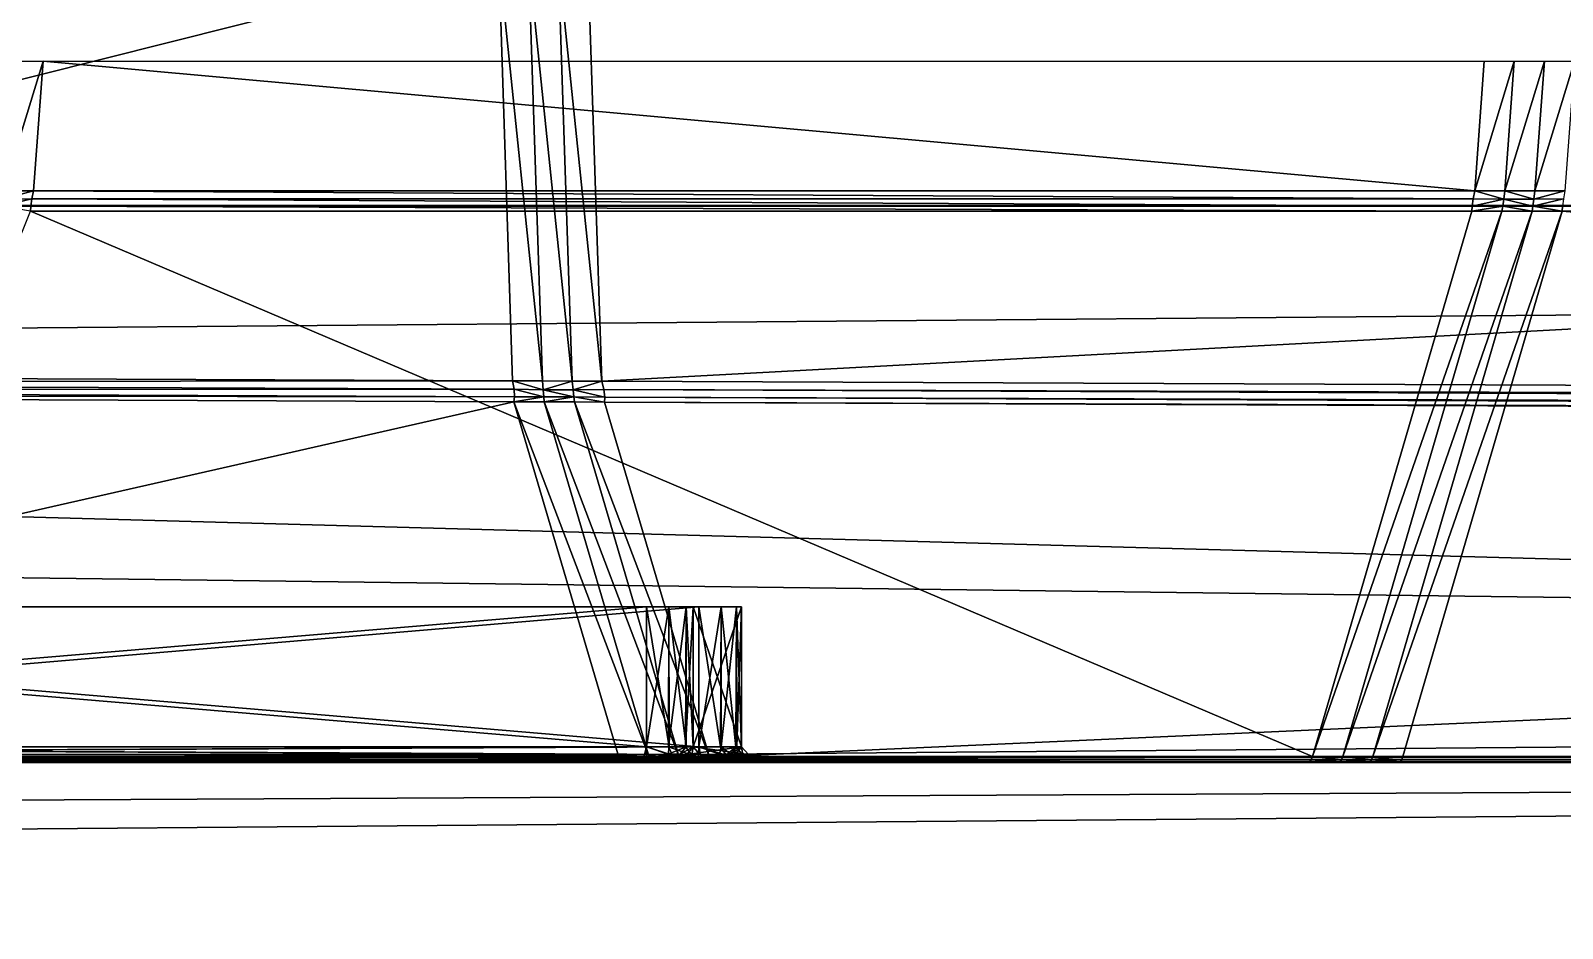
# Model space of a CAD drawing. Extents: x -683 to 86, y -225 to -3.
# Drawn here: x -169.06 to -149.07, y -217.78 to -206.08 of the extents above; entities that cross this region are included whole.
import ezdxf

# ---------------------------------------------------------------- set-up
doc = ezdxf.new("R2010")
doc.units = 0
doc.header["$MEASUREMENT"] = 0
doc.layers.get('0').update_dxf_attribs({"linetype": 'CONTINUOUS'})

msp = doc.modelspace()

# ---------------------------------------------------------------- linework, layer by layer
for points in [[(-56.735, -19.311, -12.591), (-325.08, -17.108, -7.264), (-325.08, -211.232, -7.264)], [(-56.735, -19.311, -12.591), (-325.08, -211.232, -7.264), (-56.735, -209.029, -12.591)], [(-162.328, -190.805, 146.774), (6.573, -207.399, 91.289), (-162.581, -189.091, 146.189)], [(-162.387, -190.906, 146.793), (6.826, -209.113, 91.874), (-162.328, -190.805, 146.774)], [(-162.349, -190.891, 146.819), (6.846, -209.095, 91.942), (-162.291, -190.789, 146.836)], [(-162.328, -190.805, 146.774), (6.826, -209.113, 91.874), (6.573, -207.399, 91.289)], [(6.437, -209.303, 91.805), (-162.717, -190.995, 146.705), (-166.467, -190.995, 145.494)], [(-162.835, -191.038, 146.753), (6.767, -209.317, 91.824), (-162.573, -190.992, 146.786)], [(-162.835, -191.038, 146.753), (6.625, -209.379, 91.754), (6.767, -209.317, 91.824)], [(-162.717, -190.995, 146.705), (6.642, -209.274, 91.873), (-162.506, -190.967, 146.771)], [(-162.717, -190.995, 146.705), (6.437, -209.303, 91.805), (6.642, -209.274, 91.873)], [(-162.573, -190.992, 146.786), (6.839, -209.221, 91.868), (-162.387, -190.906, 146.793)], [(-162.573, -190.992, 146.786), (6.767, -209.317, 91.824), (6.839, -209.221, 91.868)], [(-162.506, -190.967, 146.771), (6.792, -209.198, 91.923), (-162.349, -190.891, 146.819)], [(-162.506, -190.967, 146.771), (6.642, -209.274, 91.873), (6.792, -209.198, 91.923)], [(-162.387, -190.906, 146.793), (6.839, -209.221, 91.868), (6.826, -209.113, 91.874)], [(-162.349, -190.891, 146.819), (6.792, -209.198, 91.923), (6.846, -209.095, 91.942)], [(3.431, -211.397, 86.69), (-164.184, -192.99, 141.775), (-164.168, -193.02, 141.62)], [(3.215, -211.394, 86.626), (-164.168, -193.02, 141.62), (-164.097, -193.012, 141.445)], [(3.431, -211.397, 86.69), (-164.168, -193.02, 141.62), (3.215, -211.394, 86.626)], [(3.059, -211.342, 86.567), (-164.097, -193.012, 141.445), (-163.991, -192.968, 141.296)], [(3.215, -211.394, 86.626), (-164.097, -193.012, 141.445), (3.059, -211.342, 86.567)], [(-3.931, -205.783, 87.686), (2.996, -211.253, 86.526), (-163.991, -192.968, 141.296)], [(3.059, -211.342, 86.567), (-163.991, -192.968, 141.296), (2.996, -211.253, 86.526)], [(-162.949, -205.142, 96.447), (-162.768, -210.644, 95.655), (-162.38, -210.645, 95.633)], [(-162.949, -205.142, 96.447), (-162.38, -210.645, 95.633), (-162.562, -205.144, 96.426)], [(-162.562, -205.144, 96.426), (-162.38, -210.645, 95.633), (-161.993, -210.647, 95.611)], [(-162.562, -205.144, 96.426), (-161.993, -210.647, 95.611), (-162.175, -205.145, 96.404)], [(-162.175, -205.145, 96.404), (-161.993, -210.647, 95.611), (-161.606, -210.649, 95.59)], [(-162.175, -205.145, 96.404), (-161.606, -210.649, 95.59), (-161.788, -205.147, 96.382)], [(-169.41, -208.165, 3.583), (-169.286, -206.473, 4.228), (-168.894, -206.473, 4.22)], [(-169.41, -208.165, 3.583), (-168.894, -206.473, 4.22), (-169.018, -208.165, 3.575)], [(-150.214, -208.165, 3.196), (-169.018, -208.165, 3.575), (-168.894, -206.473, 4.22)], [(-150.214, -208.165, 3.196), (-168.894, -206.473, 4.22), (-150.09, -206.473, 3.841)], [(-150.214, -208.165, 3.196), (-150.09, -206.473, 3.841), (-149.698, -206.473, 3.833)], [(-150.214, -208.165, 3.196), (-149.698, -206.473, 3.833), (-149.822, -208.165, 3.188)], [(-149.822, -208.165, 3.188), (-149.698, -206.473, 3.833), (-149.306, -206.473, 3.825)], [(-149.822, -208.165, 3.188), (-149.306, -206.473, 3.825), (-149.43, -208.165, 3.18)], [(-149.43, -208.165, 3.18), (-149.306, -206.473, 3.825), (-148.915, -206.473, 3.817)], [(-149.43, -208.165, 3.18), (-148.915, -206.473, 3.817), (-149.039, -208.165, 3.172)], [(-169.018, -208.165, 3.575), (-169.04, -208.268, 3.566), (-169.426, -208.273, 3.571)], [(-169.018, -208.165, 3.575), (-169.426, -208.273, 3.571), (-169.41, -208.165, 3.583)], [(-150.235, -208.269, 3.184), (-169.04, -208.268, 3.566), (-169.018, -208.165, 3.575)], [(-150.235, -208.269, 3.184), (-169.018, -208.165, 3.575), (-150.214, -208.165, 3.196)], [(-150.214, -208.165, 3.196), (-149.837, -208.273, 3.176), (-150.235, -208.269, 3.184)], [(-150.214, -208.165, 3.196), (-149.822, -208.165, 3.188), (-149.837, -208.273, 3.176)], [(-149.822, -208.165, 3.188), (-149.445, -208.273, 3.168), (-149.837, -208.273, 3.176)], [(-149.822, -208.165, 3.188), (-149.43, -208.165, 3.18), (-149.445, -208.273, 3.168)], [(-149.039, -208.165, 3.172), (-149.058, -208.268, 3.163), (-149.445, -208.273, 3.168)], [(-149.039, -208.165, 3.172), (-149.445, -208.273, 3.168), (-149.43, -208.165, 3.18)], [(-169.04, -208.268, 3.566), (-169.055, -208.366, 3.602), (-169.441, -208.363, 3.607)], [(-169.04, -208.268, 3.566), (-169.441, -208.363, 3.607), (-169.426, -208.273, 3.571)], [(-169.059, -208.429, 3.68), (-169.441, -208.363, 3.607), (-169.055, -208.366, 3.602)], [(-150.252, -208.429, 3.301), (-169.059, -208.429, 3.68), (-169.055, -208.366, 3.602)], [(-150.248, -208.364, 3.225), (-169.055, -208.366, 3.602), (-169.04, -208.268, 3.566)], [(-150.252, -208.429, 3.301), (-169.055, -208.366, 3.602), (-150.248, -208.364, 3.225)], [(-150.248, -208.364, 3.225), (-169.04, -208.268, 3.566), (-150.235, -208.269, 3.184)], [(-152.331, -215.543, 19.786), (-150.252, -208.429, 3.301), (-149.859, -208.429, 3.293)], [(-152.331, -215.543, 19.786), (-149.859, -208.429, 3.293), (-151.937, -215.543, 19.778)], [(-151.937, -215.543, 19.778), (-149.859, -208.429, 3.293), (-149.466, -208.429, 3.285)], [(-151.937, -215.543, 19.778), (-149.466, -208.429, 3.285), (-151.544, -215.543, 19.77)], [(-151.544, -215.543, 19.77), (-149.466, -208.429, 3.285), (-149.072, -208.429, 3.277)], [(-151.544, -215.543, 19.77), (-149.072, -208.429, 3.277), (-151.151, -215.544, 19.762)], [(-150.252, -208.429, 3.301), (-150.248, -208.364, 3.225), (-149.849, -208.363, 3.212)], [(-150.252, -208.429, 3.301), (-149.849, -208.363, 3.212), (-149.859, -208.429, 3.293)], [(-150.248, -208.364, 3.225), (-150.235, -208.269, 3.184), (-149.837, -208.273, 3.176)], [(-150.248, -208.364, 3.225), (-149.837, -208.273, 3.176), (-149.849, -208.363, 3.212)], [(-149.466, -208.429, 3.285), (-149.859, -208.429, 3.293), (-149.849, -208.363, 3.212)], [(-149.837, -208.273, 3.176), (-149.457, -208.363, 3.204), (-149.849, -208.363, 3.212)], [(-149.466, -208.429, 3.285), (-149.849, -208.363, 3.212), (-149.457, -208.363, 3.204)], [(-149.837, -208.273, 3.176), (-149.445, -208.273, 3.168), (-149.457, -208.363, 3.204)], [(-149.072, -208.429, 3.277), (-149.466, -208.429, 3.285), (-149.457, -208.363, 3.204)], [(-149.058, -208.268, 3.163), (-149.07, -208.366, 3.199), (-149.457, -208.363, 3.204)], [(-149.058, -208.268, 3.163), (-149.457, -208.363, 3.204), (-149.445, -208.273, 3.168)], [(-149.072, -208.429, 3.277), (-149.457, -208.363, 3.204), (-149.07, -208.366, 3.199)], [(-65.869, -208.429, 1.6), (-149.072, -208.429, 3.277), (-149.07, -208.366, 3.199)], [(-162.768, -210.644, 95.655), (-184.467, -210.553, 96.868), (-184.443, -210.663, 96.829)], [(-162.768, -210.644, 95.655), (-184.443, -210.663, 96.829), (-162.75, -210.752, 95.613)], [(-162.768, -210.644, 95.655), (-162.75, -210.752, 95.613), (-162.368, -210.759, 95.592)], [(-162.768, -210.644, 95.655), (-162.368, -210.759, 95.592), (-162.38, -210.645, 95.633)], [(-161.993, -210.647, 95.611), (-162.38, -210.645, 95.633), (-162.368, -210.759, 95.592)], [(-161.993, -210.647, 95.611), (-162.368, -210.759, 95.592), (-161.979, -210.761, 95.57)], [(-161.606, -210.649, 95.59), (-161.993, -210.647, 95.611), (-161.979, -210.761, 95.57)], [(-161.606, -210.649, 95.59), (-161.979, -210.761, 95.57), (-161.58, -210.758, 95.55)], [(-66.261, -211.045, 90.257), (-161.606, -210.649, 95.59), (-161.58, -210.758, 95.55)], [(-162.75, -210.752, 95.613), (-184.443, -210.663, 96.829), (-184.432, -210.761, 96.749)], [(-162.743, -210.853, 95.537), (-184.432, -210.761, 96.749), (-184.434, -210.825, 96.656)], [(-162.743, -210.853, 95.537), (-184.434, -210.825, 96.656), (-162.751, -210.915, 95.444)], [(-162.75, -210.752, 95.613), (-184.432, -210.761, 96.749), (-162.743, -210.853, 95.537)], [(-162.751, -210.915, 95.444), (-162.357, -210.917, 95.422), (-162.361, -210.852, 95.519)], [(-162.751, -210.915, 95.444), (-162.361, -210.852, 95.519), (-162.743, -210.853, 95.537)], [(-162.75, -210.752, 95.613), (-162.743, -210.853, 95.537), (-162.361, -210.852, 95.519)], [(-162.75, -210.752, 95.613), (-162.361, -210.852, 95.519), (-162.368, -210.759, 95.592)], [(-162.368, -210.759, 95.592), (-162.361, -210.852, 95.519), (-161.969, -210.853, 95.498)], [(-162.368, -210.759, 95.592), (-161.969, -210.853, 95.498), (-161.979, -210.761, 95.57)], [(-162.357, -210.917, 95.422), (-161.969, -210.853, 95.498), (-162.361, -210.852, 95.519)], [(-161.567, -210.856, 95.47), (-161.58, -210.758, 95.55), (-161.979, -210.761, 95.57)], [(-161.567, -210.856, 95.47), (-161.979, -210.761, 95.57), (-161.969, -210.853, 95.498)], [(-66.261, -211.045, 90.257), (-161.58, -210.758, 95.55), (-66.236, -211.154, 90.215)], [(-66.236, -211.154, 90.215), (-161.58, -210.758, 95.55), (-161.567, -210.856, 95.47)], [(-160.987, -215.55, 83.4), (-162.357, -210.917, 95.422), (-162.751, -210.915, 95.444)], [(-160.987, -215.55, 83.4), (-162.751, -210.915, 95.444), (-161.381, -215.55, 83.418)], [(-162.357, -210.917, 95.422), (-161.962, -210.918, 95.4), (-161.969, -210.853, 95.498)], [(-160.594, -215.55, 83.382), (-161.962, -210.918, 95.4), (-162.357, -210.917, 95.422)], [(-160.594, -215.55, 83.382), (-162.357, -210.917, 95.422), (-160.987, -215.55, 83.4)], [(-161.568, -210.92, 95.377), (-161.567, -210.856, 95.47), (-161.969, -210.853, 95.498)], [(-161.568, -210.92, 95.377), (-161.969, -210.853, 95.498), (-161.962, -210.918, 95.4)], [(-160.2, -215.55, 83.364), (-161.568, -210.92, 95.377), (-161.962, -210.918, 95.4)], [(-160.2, -215.55, 83.364), (-161.962, -210.918, 95.4), (-160.594, -215.55, 83.382)], [(-66.222, -211.253, 90.138), (-161.567, -210.856, 95.47), (-161.568, -210.92, 95.377)], [(-66.222, -211.253, 90.138), (-161.568, -210.92, 95.377), (-66.223, -211.317, 90.045)], [(-66.236, -211.154, 90.215), (-161.567, -210.856, 95.47), (-66.222, -211.253, 90.138)], [(-161.023, -215.417, 80.916), (-182.753, -215.417, 81.88), (-182.753, -213.591, 81.88)], [(-161.023, -215.417, 80.916), (-182.753, -213.591, 81.88), (-161.023, -213.591, 80.916)], [(-182.753, -215.417, 81.88), (-161.023, -215.417, 80.916), (-161.023, -213.591, 80.916)], [(-182.753, -215.417, 81.88), (-161.023, -213.591, 80.916), (-182.753, -213.591, 81.88)], [(-181.899, -215.417, 77.017), (-160.337, -215.417, 76.098), (-160.337, -213.591, 76.098)], [(-181.899, -215.417, 77.017), (-160.337, -213.591, 76.098), (-181.899, -213.591, 77.017)], [(-160.337, -215.417, 76.098), (-181.899, -215.417, 77.017), (-181.899, -213.591, 77.017)], [(-160.337, -215.417, 76.098), (-181.899, -213.591, 77.017), (-160.337, -213.591, 76.098)], [(-161.023, -215.417, 80.916), (-161.023, -213.591, 80.916), (-160.728, -213.591, 80.878)], [(-161.023, -215.417, 80.916), (-160.728, -213.591, 80.878), (-160.733, -215.417, 80.876)], [(-160.726, -215.417, 80.879), (-160.728, -213.591, 80.878), (-161.023, -213.591, 80.916)], [(-160.726, -215.417, 80.879), (-161.023, -213.591, 80.916), (-161.023, -215.417, 80.916)], [(-160.733, -215.417, 80.876), (-160.728, -213.591, 80.878), (-160.504, -213.591, 80.799)], [(-160.733, -215.417, 80.876), (-160.504, -213.591, 80.799), (-160.512, -215.417, 80.797)], [(-160.502, -215.417, 80.799), (-160.504, -213.591, 80.799), (-160.728, -213.591, 80.878)], [(-160.502, -215.417, 80.799), (-160.728, -213.591, 80.878), (-160.726, -215.417, 80.879)], [(-160.512, -215.417, 80.797), (-160.504, -213.591, 80.799), (-160.413, -213.591, 80.7)], [(-160.512, -215.417, 80.797), (-160.413, -213.591, 80.7), (-160.413, -215.417, 80.7)], [(-160.413, -215.417, 80.7), (-160.413, -213.591, 80.7), (-160.504, -213.591, 80.799)], [(-160.413, -215.417, 80.7), (-160.504, -213.591, 80.799), (-160.502, -215.417, 80.799)], [(-159.781, -215.417, 76.263), (-160.413, -215.417, 80.7), (-160.413, -213.591, 80.7)], [(-159.781, -215.417, 76.263), (-160.413, -213.591, 80.7), (-159.781, -213.591, 76.263)], [(-160.413, -215.417, 80.7), (-159.781, -215.417, 76.263), (-159.781, -213.591, 76.263)], [(-160.413, -215.417, 80.7), (-159.781, -213.591, 76.263), (-160.413, -213.591, 80.7)], [(-160.054, -215.417, 76.114), (-160.049, -213.591, 76.111), (-160.337, -213.591, 76.098)], [(-160.054, -215.417, 76.114), (-160.337, -213.591, 76.098), (-160.337, -215.417, 76.098)], [(-160.337, -215.417, 76.098), (-160.337, -213.591, 76.098), (-160.049, -213.591, 76.111)], [(-160.337, -215.417, 76.098), (-160.049, -213.591, 76.111), (-160.048, -215.417, 76.11)], [(-159.855, -215.417, 76.173), (-160.049, -213.591, 76.111), (-160.054, -215.417, 76.114)], [(-159.855, -215.417, 76.173), (-159.845, -213.591, 76.172), (-160.049, -213.591, 76.111)], [(-160.048, -215.417, 76.11), (-160.049, -213.591, 76.111), (-159.845, -213.591, 76.172)], [(-160.048, -215.417, 76.11), (-159.845, -213.591, 76.172), (-159.843, -215.417, 76.171)], [(-159.781, -215.417, 76.263), (-159.845, -213.591, 76.172), (-159.855, -215.417, 76.173)], [(-159.781, -215.417, 76.263), (-159.781, -213.591, 76.263), (-159.845, -213.591, 76.172)], [(-159.843, -215.417, 76.171), (-159.845, -213.591, 76.172), (-159.781, -213.591, 76.263)], [(-159.843, -215.417, 76.171), (-159.781, -213.591, 76.263), (-159.781, -215.417, 76.263)], [(-182.753, -215.417, 81.88), (-161.048, -215.517, 80.946), (-182.774, -215.517, 81.91)], [(-182.753, -215.417, 81.88), (-161.023, -215.417, 80.916), (-161.048, -215.517, 80.946)], [(-182.745, -215.518, 81.854), (-161.023, -215.417, 80.916), (-182.753, -215.417, 81.88)], [(-182.745, -215.518, 81.854), (-161.022, -215.518, 80.89), (-161.023, -215.417, 80.916)], [(-181.899, -215.417, 77.017), (-160.344, -215.518, 76.124), (-181.901, -215.518, 77.043)], [(-181.872, -215.517, 76.987), (-160.337, -215.417, 76.098), (-181.899, -215.417, 77.017)], [(-181.899, -215.417, 77.017), (-160.337, -215.417, 76.098), (-160.344, -215.518, 76.124)], [(-181.872, -215.517, 76.987), (-160.318, -215.517, 76.069), (-160.337, -215.417, 76.098)], [(-161.023, -215.417, 80.916), (-160.684, -215.524, 80.902), (-161.048, -215.517, 80.946)], [(-161.023, -215.417, 80.916), (-160.733, -215.417, 80.876), (-160.684, -215.524, 80.902)], [(-161.023, -215.417, 80.916), (-161.022, -215.518, 80.89), (-160.738, -215.514, 80.854)], [(-161.023, -215.417, 80.916), (-160.738, -215.514, 80.854), (-160.726, -215.417, 80.879)], [(-160.502, -215.417, 80.799), (-160.726, -215.417, 80.879), (-160.738, -215.514, 80.854)], [(-160.502, -215.417, 80.799), (-160.738, -215.514, 80.854), (-160.58, -215.514, 80.798)], [(-160.733, -215.417, 80.876), (-160.512, -215.417, 80.797), (-160.428, -215.524, 80.811)], [(-160.733, -215.417, 80.876), (-160.428, -215.524, 80.811), (-160.684, -215.524, 80.902)], [(-160.413, -215.417, 80.7), (-160.502, -215.417, 80.799), (-160.58, -215.514, 80.798)], [(-160.413, -215.417, 80.7), (-160.58, -215.514, 80.798), (-160.493, -215.518, 80.703)], [(-160.413, -215.417, 80.7), (-160.428, -215.524, 80.811), (-160.512, -215.417, 80.797)], [(-160.493, -215.518, 80.703), (-159.862, -215.518, 76.268), (-159.781, -215.417, 76.263)], [(-160.493, -215.518, 80.703), (-159.781, -215.417, 76.263), (-160.413, -215.417, 80.7)], [(-160.413, -215.417, 80.7), (-160.324, -215.517, 80.689), (-160.428, -215.524, 80.811)], [(-160.413, -215.417, 80.7), (-159.781, -215.417, 76.263), (-159.692, -215.517, 76.255)], [(-160.413, -215.417, 80.7), (-159.692, -215.517, 76.255), (-160.324, -215.517, 80.689)], [(-160.337, -215.417, 76.098), (-160.067, -215.514, 76.137), (-160.344, -215.518, 76.124)], [(-160.337, -215.417, 76.098), (-160.318, -215.517, 76.069), (-159.983, -215.524, 76.083)], [(-160.337, -215.417, 76.098), (-159.983, -215.524, 76.083), (-160.054, -215.417, 76.114)], [(-160.337, -215.417, 76.098), (-160.048, -215.417, 76.11), (-160.067, -215.514, 76.137)], [(-160.048, -215.417, 76.11), (-159.923, -215.514, 76.179), (-160.067, -215.514, 76.137)], [(-159.855, -215.417, 76.173), (-160.054, -215.417, 76.114), (-159.983, -215.524, 76.083)], [(-160.048, -215.417, 76.11), (-159.843, -215.417, 76.171), (-159.923, -215.514, 76.179)], [(-159.855, -215.417, 76.173), (-159.983, -215.524, 76.083), (-159.763, -215.524, 76.148)], [(-159.781, -215.417, 76.263), (-159.862, -215.518, 76.268), (-159.923, -215.514, 76.179)], [(-159.781, -215.417, 76.263), (-159.923, -215.514, 76.179), (-159.843, -215.417, 76.171)], [(-159.781, -215.417, 76.263), (-159.855, -215.417, 76.173), (-159.763, -215.524, 76.148)], [(-159.781, -215.417, 76.263), (-159.763, -215.524, 76.148), (-159.692, -215.517, 76.255)], [(-55.388, -215.552, 1.296), (-326.92, -216.881, 4.474), (-327.253, -217.785, 6.693)], [(-183.156, -215.585, 84.287), (-161.381, -215.55, 83.418), (-183.175, -215.55, 84.403)], [(-183.156, -215.585, 84.287), (-161.366, -215.584, 83.301), (-161.381, -215.55, 83.418)], [(-183.136, -215.61, 84.148), (-161.366, -215.584, 83.301), (-183.156, -215.585, 84.287)], [(-183.136, -215.61, 84.148), (-161.349, -215.611, 83.163), (-161.366, -215.584, 83.301)], [(-183.119, -215.62, 84.027), (-161.349, -215.611, 83.163), (-183.136, -215.61, 84.148)], [(-183.119, -215.62, 84.027), (-161.335, -215.62, 83.043), (-161.349, -215.611, 83.163)], [(-182.774, -215.517, 81.91), (-161.062, -215.59, 81.016), (-182.783, -215.59, 81.98)], [(-182.783, -215.59, 81.98), (-161.062, -215.59, 81.016), (-161.06, -215.62, 81.11)], [(-182.783, -215.59, 81.98), (-161.06, -215.62, 81.11), (-182.776, -215.62, 82.074)], [(-182.774, -215.517, 81.91), (-161.048, -215.517, 80.946), (-161.062, -215.59, 81.016)], [(-182.729, -215.593, 81.782), (-161.022, -215.518, 80.89), (-182.745, -215.518, 81.854)], [(-182.729, -215.593, 81.782), (-161.016, -215.593, 80.819), (-161.022, -215.518, 80.89)], [(-182.708, -215.62, 81.686), (-161.016, -215.593, 80.819), (-182.729, -215.593, 81.782)], [(-182.708, -215.62, 81.686), (-161.005, -215.62, 80.723), (-161.016, -215.593, 80.819)], [(-181.909, -215.593, 77.114), (-160.374, -215.62, 76.292), (-181.923, -215.62, 77.21)], [(-181.901, -215.518, 77.043), (-160.357, -215.593, 76.196), (-181.909, -215.593, 77.114)], [(-181.909, -215.593, 77.114), (-160.357, -215.593, 76.196), (-160.374, -215.62, 76.292)], [(-181.901, -215.518, 77.043), (-160.344, -215.518, 76.124), (-160.357, -215.593, 76.196)], [(-181.856, -215.59, 76.917), (-160.318, -215.517, 76.069), (-181.872, -215.517, 76.987)], [(-181.856, -215.59, 76.917), (-160.312, -215.59, 75.999), (-160.318, -215.517, 76.069)], [(-181.855, -215.62, 76.823), (-160.312, -215.59, 75.999), (-181.856, -215.59, 76.917)], [(-181.855, -215.62, 76.823), (-160.319, -215.62, 75.905), (-160.312, -215.59, 75.999)], [(-152.381, -215.62, 20.154), (-171.983, -215.62, 20.549), (-171.963, -215.61, 20.431)], [(-152.366, -215.609, 20.035), (-171.963, -215.61, 20.431), (-171.94, -215.581, 20.295)], [(-152.381, -215.62, 20.154), (-171.963, -215.61, 20.431), (-152.366, -215.609, 20.035)], [(-152.347, -215.581, 19.899), (-171.94, -215.581, 20.295), (-171.919, -215.544, 20.181)], [(-152.366, -215.609, 20.035), (-171.94, -215.581, 20.295), (-152.347, -215.581, 19.899)], [(-152.347, -215.581, 19.899), (-171.919, -215.544, 20.181), (-152.331, -215.543, 19.786)], [(-161.381, -215.55, 83.418), (-161.366, -215.584, 83.301), (-160.972, -215.586, 83.279)], [(-161.381, -215.55, 83.418), (-160.972, -215.586, 83.279), (-160.987, -215.55, 83.4)], [(-161.366, -215.584, 83.301), (-161.349, -215.611, 83.163), (-160.956, -215.61, 83.15)], [(-161.366, -215.584, 83.301), (-160.956, -215.61, 83.15), (-160.972, -215.586, 83.279)], [(-161.335, -215.62, 83.043), (-160.956, -215.61, 83.15), (-161.349, -215.611, 83.163)], [(-161.335, -215.62, 83.043), (-160.94, -215.62, 83.025), (-160.956, -215.61, 83.15)], [(-161.335, -215.62, 83.043), (-161.06, -215.62, 81.11), (-160.665, -215.62, 81.093)], [(-161.335, -215.62, 83.043), (-160.665, -215.62, 81.093), (-160.94, -215.62, 83.025)], [(-161.062, -215.59, 81.016), (-161.048, -215.517, 80.946), (-160.684, -215.524, 80.902)], [(-161.062, -215.59, 81.016), (-160.684, -215.524, 80.902), (-160.655, -215.592, 80.978)], [(-161.06, -215.62, 81.11), (-161.062, -215.59, 81.016), (-160.655, -215.592, 80.978)], [(-161.06, -215.62, 81.11), (-160.655, -215.592, 80.978), (-160.665, -215.62, 81.093)], [(-161.022, -215.518, 80.89), (-160.733, -215.567, 80.804), (-160.738, -215.514, 80.854)], [(-161.022, -215.518, 80.89), (-161.016, -215.593, 80.819), (-160.733, -215.567, 80.804)], [(-161.005, -215.62, 80.723), (-160.733, -215.567, 80.804), (-161.016, -215.593, 80.819)], [(-161.005, -215.62, 80.723), (-160.711, -215.593, 80.711), (-160.733, -215.567, 80.804)], [(-161.005, -215.62, 80.723), (-160.374, -215.62, 76.292), (-160.08, -215.593, 76.278)], [(-161.005, -215.62, 80.723), (-160.08, -215.593, 76.278), (-160.711, -215.593, 80.711)], [(-160.594, -215.55, 83.382), (-160.987, -215.55, 83.4), (-160.972, -215.586, 83.279)], [(-160.594, -215.55, 83.382), (-160.972, -215.586, 83.279), (-160.577, -215.586, 83.261)], [(-160.562, -215.61, 83.132), (-160.577, -215.586, 83.261), (-160.972, -215.586, 83.279)], [(-160.562, -215.61, 83.132), (-160.972, -215.586, 83.279), (-160.956, -215.61, 83.15)], [(-160.94, -215.62, 83.025), (-160.562, -215.61, 83.132), (-160.956, -215.61, 83.15)], [(-160.94, -215.62, 83.025), (-160.545, -215.62, 83.007), (-160.562, -215.61, 83.132)], [(-160.94, -215.62, 83.025), (-160.665, -215.62, 81.093), (-160.27, -215.62, 81.075)], [(-160.94, -215.62, 83.025), (-160.27, -215.62, 81.075), (-160.545, -215.62, 83.007)], [(-160.738, -215.514, 80.854), (-160.733, -215.567, 80.804), (-160.58, -215.514, 80.798)], [(-160.711, -215.593, 80.711), (-160.58, -215.514, 80.798), (-160.733, -215.567, 80.804)], [(-160.711, -215.593, 80.711), (-160.493, -215.518, 80.703), (-160.58, -215.514, 80.798)], [(-160.711, -215.593, 80.711), (-160.08, -215.593, 76.278), (-159.862, -215.518, 76.268)], [(-160.711, -215.593, 80.711), (-159.862, -215.518, 76.268), (-160.493, -215.518, 80.703)], [(-160.655, -215.592, 80.978), (-160.684, -215.524, 80.902), (-160.428, -215.524, 80.811)], [(-160.27, -215.62, 81.075), (-160.665, -215.62, 81.093), (-160.655, -215.592, 80.978)], [(-160.655, -215.592, 80.978), (-160.428, -215.524, 80.811), (-160.19, -215.592, 80.813)], [(-160.27, -215.62, 81.075), (-160.655, -215.592, 80.978), (-160.25, -215.606, 80.947)], [(-160.19, -215.592, 80.813), (-160.25, -215.606, 80.947), (-160.655, -215.592, 80.978)], [(-160.2, -215.55, 83.364), (-160.594, -215.55, 83.382), (-160.577, -215.586, 83.261)], [(-160.2, -215.55, 83.364), (-160.577, -215.586, 83.261), (-160.182, -215.585, 83.249)], [(-160.164, -215.61, 83.11), (-160.182, -215.585, 83.249), (-160.577, -215.586, 83.261)], [(-160.164, -215.61, 83.11), (-160.577, -215.586, 83.261), (-160.562, -215.61, 83.132)], [(-160.149, -215.62, 82.989), (-160.164, -215.61, 83.11), (-160.562, -215.61, 83.132)], [(-160.149, -215.62, 82.989), (-160.562, -215.61, 83.132), (-160.545, -215.62, 83.007)], [(-160.545, -215.62, 83.007), (-160.27, -215.62, 81.075), (-159.874, -215.62, 81.058)], [(-160.545, -215.62, 83.007), (-159.874, -215.62, 81.058), (-160.149, -215.62, 82.989)], [(-160.324, -215.517, 80.689), (-160.19, -215.592, 80.813), (-160.428, -215.524, 80.811)], [(-160.374, -215.62, 76.292), (-160.357, -215.593, 76.196), (-160.076, -215.567, 76.187)], [(-160.374, -215.62, 76.292), (-160.076, -215.567, 76.187), (-160.08, -215.593, 76.278)], [(-160.357, -215.593, 76.196), (-160.344, -215.518, 76.124), (-160.067, -215.514, 76.137)], [(-160.357, -215.593, 76.196), (-160.067, -215.514, 76.137), (-160.076, -215.567, 76.187)], [(-160.324, -215.517, 80.689), (-160.109, -215.59, 80.679), (-160.19, -215.592, 80.813)], [(-160.324, -215.517, 80.689), (-159.692, -215.517, 76.255), (-159.478, -215.59, 76.247)], [(-160.324, -215.517, 80.689), (-159.478, -215.59, 76.247), (-160.109, -215.59, 80.679)], [(-160.319, -215.62, 75.905), (-159.934, -215.592, 76.003), (-160.312, -215.59, 75.999)], [(-160.319, -215.62, 75.905), (-159.924, -215.62, 75.888), (-159.934, -215.592, 76.003)], [(-160.319, -215.62, 75.905), (-152.381, -215.62, 20.154), (-151.987, -215.62, 20.146)], [(-160.319, -215.62, 75.905), (-151.987, -215.62, 20.146), (-159.924, -215.62, 75.888)], [(-160.318, -215.517, 76.069), (-160.312, -215.59, 75.999), (-159.934, -215.592, 76.003)], [(-160.318, -215.517, 76.069), (-159.934, -215.592, 76.003), (-159.983, -215.524, 76.083)], [(-159.874, -215.62, 81.058), (-160.27, -215.62, 81.075), (-160.25, -215.606, 80.947)], [(-159.838, -215.62, 80.8), (-160.25, -215.606, 80.947), (-160.19, -215.592, 80.813)], [(-159.874, -215.62, 81.058), (-160.25, -215.606, 80.947), (-159.856, -215.62, 80.929)], [(-159.838, -215.62, 80.8), (-159.856, -215.62, 80.929), (-160.25, -215.606, 80.947)], [(-160.182, -215.585, 83.249), (-64.392, -215.55, 79.035), (-160.2, -215.55, 83.364)], [(-159.819, -215.62, 80.671), (-160.19, -215.592, 80.813), (-160.109, -215.59, 80.679)], [(-159.819, -215.62, 80.671), (-159.838, -215.62, 80.8), (-160.19, -215.592, 80.813)], [(-160.182, -215.585, 83.249), (-64.38, -215.584, 78.918), (-64.392, -215.55, 79.035)], [(-160.164, -215.61, 83.11), (-64.38, -215.584, 78.918), (-160.182, -215.585, 83.249)], [(-160.164, -215.61, 83.11), (-64.368, -215.61, 78.781), (-64.38, -215.584, 78.918)], [(-160.149, -215.62, 82.989), (-64.368, -215.61, 78.781), (-160.164, -215.61, 83.11)], [(-160.149, -215.62, 82.989), (-64.358, -215.62, 78.661), (-64.368, -215.61, 78.781)], [(-160.109, -215.59, 80.679), (-159.478, -215.59, 76.247), (-159.189, -215.62, 76.241)], [(-160.109, -215.59, 80.679), (-159.189, -215.62, 76.241), (-159.819, -215.62, 80.671)], [(-159.862, -215.518, 76.268), (-160.08, -215.593, 76.278), (-160.076, -215.567, 76.187)], [(-159.862, -215.518, 76.268), (-160.076, -215.567, 76.187), (-159.923, -215.514, 76.179)], [(-160.067, -215.514, 76.137), (-159.923, -215.514, 76.179), (-160.076, -215.567, 76.187)], [(-159.763, -215.524, 76.148), (-159.983, -215.524, 76.083), (-159.934, -215.592, 76.003)], [(-159.763, -215.524, 76.148), (-159.934, -215.592, 76.003), (-159.544, -215.606, 75.999)], [(-159.924, -215.62, 75.888), (-159.544, -215.606, 75.999), (-159.934, -215.592, 76.003)], [(-159.924, -215.62, 75.888), (-159.529, -215.62, 75.871), (-159.544, -215.606, 75.999)], [(-159.924, -215.62, 75.888), (-151.987, -215.62, 20.146), (-151.593, -215.62, 20.138)], [(-159.924, -215.62, 75.888), (-151.593, -215.62, 20.138), (-159.529, -215.62, 75.871)], [(-159.856, -215.62, 80.929), (-64.367, -215.62, 76.822), (-159.874, -215.62, 81.058)], [(-159.838, -215.62, 80.8), (-64.368, -215.62, 76.693), (-159.856, -215.62, 80.929)], [(-159.856, -215.62, 80.929), (-64.368, -215.62, 76.693), (-64.367, -215.62, 76.822)], [(-159.819, -215.62, 80.671), (-64.368, -215.62, 76.565), (-159.838, -215.62, 80.8)], [(-159.838, -215.62, 80.8), (-64.368, -215.62, 76.565), (-64.368, -215.62, 76.693)], [(-159.819, -215.62, 80.671), (-64.369, -215.62, 76.437), (-64.368, -215.62, 76.565)], [(-159.478, -215.59, 76.247), (-159.692, -215.517, 76.255), (-159.763, -215.524, 76.148)], [(-159.478, -215.59, 76.247), (-159.763, -215.524, 76.148), (-159.522, -215.592, 76.125)], [(-159.544, -215.606, 75.999), (-159.522, -215.592, 76.125), (-159.763, -215.524, 76.148)], [(-159.152, -215.62, 75.983), (-159.522, -215.592, 76.125), (-159.544, -215.606, 75.999)], [(-159.133, -215.62, 75.854), (-159.152, -215.62, 75.983), (-159.544, -215.606, 75.999)], [(-159.133, -215.62, 75.854), (-159.544, -215.606, 75.999), (-159.529, -215.62, 75.871)], [(-159.529, -215.62, 75.871), (-151.593, -215.62, 20.138), (-151.199, -215.62, 20.13)], [(-159.529, -215.62, 75.871), (-151.199, -215.62, 20.13), (-159.133, -215.62, 75.854)], [(-159.189, -215.62, 76.241), (-159.478, -215.59, 76.247), (-159.522, -215.592, 76.125)], [(-159.189, -215.62, 76.241), (-159.522, -215.592, 76.125), (-159.17, -215.62, 76.112)], [(-159.152, -215.62, 75.983), (-159.17, -215.62, 76.112), (-159.522, -215.592, 76.125)], [(-159.17, -215.62, 76.112), (-64.388, -215.62, 72.202), (-159.189, -215.62, 76.241)], [(-159.152, -215.62, 75.983), (-64.389, -215.62, 72.074), (-159.17, -215.62, 76.112)], [(-159.17, -215.62, 76.112), (-64.389, -215.62, 72.074), (-64.388, -215.62, 72.202)], [(-159.133, -215.62, 75.854), (-64.389, -215.62, 71.946), (-159.152, -215.62, 75.983)], [(-159.152, -215.62, 75.983), (-64.389, -215.62, 71.946), (-64.389, -215.62, 72.074)], [(-159.133, -215.62, 75.854), (-64.39, -215.62, 71.818), (-64.389, -215.62, 71.946)], [(-152.381, -215.62, 20.154), (-152.366, -215.609, 20.035), (-151.97, -215.609, 20.023)], [(-152.381, -215.62, 20.154), (-151.97, -215.609, 20.023), (-151.987, -215.62, 20.146)], [(-152.366, -215.609, 20.035), (-152.347, -215.581, 19.899), (-151.954, -215.583, 19.896)], [(-152.366, -215.609, 20.035), (-151.954, -215.583, 19.896), (-151.97, -215.609, 20.023)], [(-152.331, -215.543, 19.786), (-151.954, -215.583, 19.896), (-152.347, -215.581, 19.899)], [(-152.331, -215.543, 19.786), (-151.937, -215.543, 19.778), (-151.954, -215.583, 19.896)], [(-151.593, -215.62, 20.138), (-151.987, -215.62, 20.146), (-151.97, -215.609, 20.023)], [(-151.954, -215.583, 19.896), (-151.577, -215.609, 20.015), (-151.97, -215.609, 20.023)], [(-151.593, -215.62, 20.138), (-151.97, -215.609, 20.023), (-151.577, -215.609, 20.015)], [(-151.937, -215.543, 19.778), (-151.56, -215.583, 19.888), (-151.954, -215.583, 19.896)], [(-151.954, -215.583, 19.896), (-151.56, -215.583, 19.888), (-151.577, -215.609, 20.015)], [(-151.937, -215.543, 19.778), (-151.544, -215.543, 19.77), (-151.56, -215.583, 19.888)], [(-151.199, -215.62, 20.13), (-151.593, -215.62, 20.138), (-151.577, -215.609, 20.015)], [(-151.167, -215.581, 19.876), (-151.184, -215.61, 20.012), (-151.577, -215.609, 20.015)], [(-151.167, -215.581, 19.876), (-151.577, -215.609, 20.015), (-151.56, -215.583, 19.888)], [(-151.199, -215.62, 20.13), (-151.577, -215.609, 20.015), (-151.184, -215.61, 20.012)], [(-151.151, -215.544, 19.762), (-151.56, -215.583, 19.888), (-151.544, -215.543, 19.77)], [(-151.151, -215.544, 19.762), (-151.167, -215.581, 19.876), (-151.56, -215.583, 19.888)], [(-64.641, -215.609, 18.266), (-151.184, -215.61, 20.012), (-151.167, -215.581, 19.876)], [(-64.637, -215.62, 18.385), (-151.184, -215.61, 20.012), (-64.641, -215.609, 18.266)], [(-64.646, -215.581, 18.132), (-151.167, -215.581, 19.876), (-151.151, -215.544, 19.762)], [(-64.641, -215.609, 18.266), (-151.167, -215.581, 19.876), (-64.646, -215.581, 18.132)], [(-64.646, -215.581, 18.132), (-151.151, -215.544, 19.762), (-64.65, -215.543, 18.018)]]:
    msp.add_3dface(points)
at = {"color": 250}
for points in [[(6.846, -209.095, 91.942), (7.658, -114.373, 91.678), (-162.291, -114.373, 146.836)], [(6.846, -209.095, 91.942), (-162.291, -114.373, 146.836), (-162.291, -190.789, 146.836)], [(-181.923, -215.62, 77.21), (-161.005, -215.62, 80.723), (-182.708, -215.62, 81.686)], [(-181.923, -215.62, 77.21), (-160.374, -215.62, 76.292), (-161.005, -215.62, 80.723)]]:
    msp.add_3dface(points, dxfattribs=at)
at = {"color": 252}
for points in [[(6.437, -209.303, 91.805), (-166.467, -190.995, 145.494), (2.687, -209.303, 90.594)], [(-164.184, -192.99, 141.775), (3.431, -211.397, 86.69), (-162.835, -191.038, 146.753)], [(3.431, -211.397, 86.69), (6.625, -209.379, 91.754), (-162.835, -191.038, 146.753)], [(-184.467, -210.553, 96.868), (-162.949, -205.142, 96.447), (-184.56, -205.052, 97.656)], [(-184.467, -210.553, 96.868), (-162.768, -210.644, 95.655), (-162.949, -205.142, 96.447)], [(-161.606, -210.649, 95.59), (-66.817, -205.542, 91.071), (-161.788, -205.147, 96.382)], [(-161.606, -210.649, 95.59), (-66.261, -211.045, 90.257), (-66.817, -205.542, 91.071)], [(-169.059, -208.429, 3.68), (-152.331, -215.543, 19.786), (-171.919, -215.544, 20.181)], [(-169.059, -208.429, 3.68), (-150.252, -208.429, 3.301), (-152.331, -215.543, 19.786)], [(-149.072, -208.429, 3.277), (-64.65, -215.543, 18.018), (-151.151, -215.544, 19.762)], [(-149.072, -208.429, 3.277), (-65.869, -208.429, 1.6), (-64.65, -215.543, 18.018)], [(-162.751, -210.915, 95.444), (-184.434, -210.825, 96.656), (-183.175, -215.55, 84.403)], [(-162.751, -210.915, 95.444), (-183.175, -215.55, 84.403), (-161.381, -215.55, 83.418)], [(-66.223, -211.317, 90.045), (-161.568, -210.92, 95.377), (-160.2, -215.55, 83.364)], [(-66.223, -211.317, 90.045), (-160.2, -215.55, 83.364), (-64.392, -215.55, 79.035)], [(-182.776, -215.62, 82.074), (-161.335, -215.62, 83.043), (-183.119, -215.62, 84.027)], [(-182.776, -215.62, 82.074), (-161.06, -215.62, 81.11), (-161.335, -215.62, 83.043)], [(-171.983, -215.62, 20.549), (-160.319, -215.62, 75.905), (-181.855, -215.62, 76.823)], [(-171.983, -215.62, 20.549), (-152.381, -215.62, 20.154), (-160.319, -215.62, 75.905)], [(-159.874, -215.62, 81.058), (-64.358, -215.62, 78.661), (-160.149, -215.62, 82.989)], [(-159.874, -215.62, 81.058), (-64.367, -215.62, 76.822), (-64.358, -215.62, 78.661)], [(-159.189, -215.62, 76.241), (-64.369, -215.62, 76.437), (-159.819, -215.62, 80.671)], [(-159.189, -215.62, 76.241), (-64.388, -215.62, 72.202), (-64.369, -215.62, 76.437)], [(-151.199, -215.62, 20.13), (-64.39, -215.62, 71.818), (-159.133, -215.62, 75.854)], [(-151.199, -215.62, 20.13), (-64.637, -215.62, 18.385), (-64.39, -215.62, 71.818)]]:
    msp.add_3dface(points, dxfattribs=at)
at = {"color": 253, "true_color": 0x8f95b4}
for points in [[(-55.388, -215.552, 1.296), (-327.253, -217.785, 6.693), (-316.626, -208.353, 6.479)], [(-55.388, -215.552, 1.296), (-316.626, -208.353, 6.479), (-65.294, -208.353, 1.412)], [(-55.58, -214.654, -0.913), (-56.735, -209.029, -12.591), (-325.08, -211.232, -7.264)], [(-55.58, -214.654, -0.913), (-325.08, -211.232, -7.264), (-326.92, -216.881, 4.474)], [(-55.388, -215.552, 1.296), (-55.58, -214.654, -0.913), (-326.92, -216.881, 4.474)]]:
    msp.add_3dface(points, dxfattribs=at)
at = {"color": 8, "true_color": 0x6e7988}
msp.add_3dface([(-64.637, -215.62, 18.385), (-151.199, -215.62, 20.13), (-151.184, -215.61, 20.012)], dxfattribs=at)

doc.saveas('drawing.dxf')
